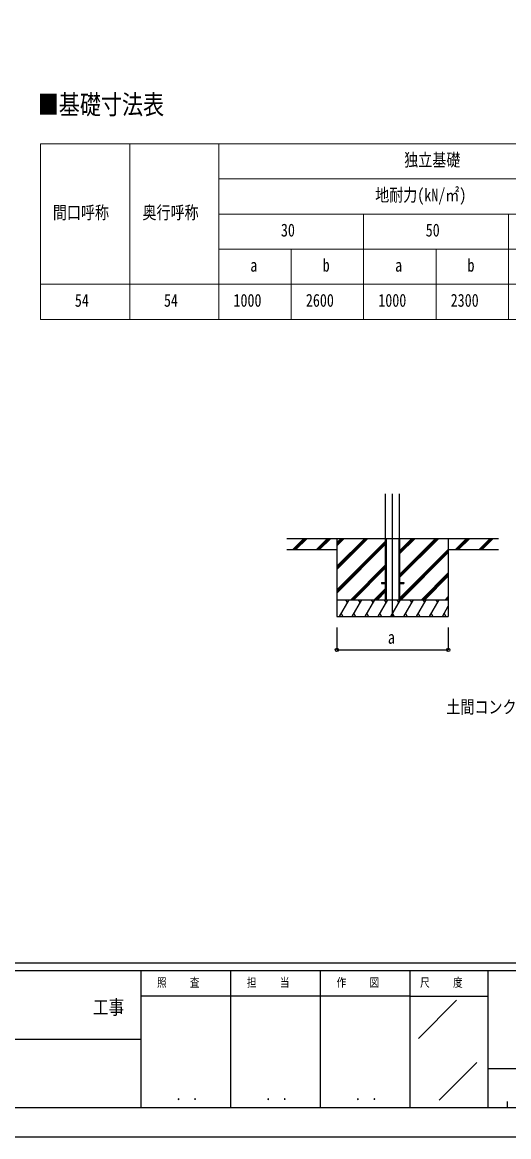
# Model space of a CAD drawing. Units: millimetres, scale not verified. Extents: x -14718 to 14718, y -10395 to 10395.
# Drawn here: x 3468 to 7835, y -10395 to -398 of the extents above; entities that cross this region are included whole.
import ezdxf
from ezdxf.enums import TextEntityAlignment as Align

# ---------------------------------------------------------------- set-up
doc = ezdxf.new("R2010")
doc.units = ezdxf.units.MM
doc.header["$LTSCALE"] = 40
doc.layers.add('0-1_TABLE1', color=7, linetype='Continuous', lineweight=18)
for name, color, linetype in [('0-2_USER1', 3, 'Continuous'), ('0-3_YKK_12', 2, 'Continuous'), ('0-5_YKK_A1', 4, 'Continuous'), ('0-6_YKK_D', 6, 'Continuous'), ('0-7_YKK_ZWAK', 7, 'Continuous')]:
    doc.layers.add(name, color=color, linetype=linetype)
doc.styles.add('ＭＳ ゴシック', font='')
doc.styles.get('ＭＳ ゴシック').set_extended_font_data('MS Gothic')

msp = doc.modelspace()

# ---------------------------------------------------------------- linework, layer by layer
at = {"layer": '0-1_TABLE1'}
for p, q in [((3632.57, -1488.01), (13032.57, -1488.01)), ((3632.57, -1488.01), (3632.57, -3063.01)), ((4432.57, -1488.01), (4432.57, -3063.01)), ((5232.57, -1803.01), (13032.57, -1803.01)), ((5232.57, -2118.01), (13032.57, -2118.01)), ((5232.57, -2433.01), (13032.57, -2433.01)), ((5882.57, -2433.01), (5882.57, -3063.01)), ((7182.57, -2433.01), (7182.57, -3063.01)), ((3632.57, -3063.01), (13032.57, -3063.01))]:
    msp.add_line(p, q, dxfattribs=at)
for points in [[(5232.57, -1488.01), (5232.57, -2748.01), (5232.57, -3063.01)], [(6532.57, -2118.01), (6532.57, -2748.01), (6532.57, -3063.01)], [(7832.57, -2118.01), (7832.57, -2748.01), (7832.57, -3063.01)], [(3632.57, -2748.01), (5882.57, -2748.01), (6532.57, -2748.01), (7182.57, -2748.01), (7832.57, -2748.01), (8482.57, -2748.01), (9132.57, -2748.01), (9782.57, -2748.01), (10432.57, -2748.01), (11082.57, -2748.01), (11732.57, -2748.01), (12382.57, -2748.01), (13032.57, -2748.01)]]:
    msp.add_lwpolyline(points, dxfattribs=at)
at = {"layer": '0-3_YKK_12'}
msp.add_line((6792.57, -5727.45), (6792.57, -4627.45), dxfattribs=at)
at = {"layer": '0-5_YKK_A1'}
for p, q in [((6730.07, -5577.45), (6730.07, -4627.45)), ((6855.07, -5577.45), (6855.07, -4627.45)), ((5842.57, -5027.45), (6730.07, -5027.45)), ((5896.9, -5127.45), (5996.9, -5027.45)), ((5911.04, -5127.45), (6011.04, -5027.45)), ((5925.19, -5127.45), (6025.19, -5027.45)), ((6109.03, -5127.45), (6209.03, -5027.45)), ((6123.18, -5127.45), (6223.18, -5027.45)), ((6137.32, -5127.45), (6237.32, -5027.45)), ((6292.57, -5027.45), (6292.57, -5727.45)), ((6556.54, -5027.45), (6292.57, -5291.42)), ((6344.41, -5027.45), (6292.57, -5079.29)), ((6542.4, -5027.45), (6292.57, -5277.28)), ((6570.68, -5027.45), (6292.57, -5305.56)), ((6330.27, -5027.45), (6292.57, -5065.15)), ((6358.55, -5027.45), (6292.57, -5093.43)), ((6730.07, -5051.91), (6292.57, -5489.41)), ((6730.07, -5066.05), (6292.57, -5503.55)), ((6730.07, -5080.2), (6292.57, -5517.7)), ((6730.07, -5027.45), (6855.07, -5027.45)), ((6731.77, -5027.45), (6731.77, -5577.45)), ((6735.27, -5027.45), (6735.27, -5577.45)), ((6849.87, -5027.45), (6849.87, -5577.45)), ((6853.37, -5027.45), (6853.37, -5577.45)), ((6855.07, -5027.45), (7742.57, -5027.45)), ((7192.94, -5027.45), (6855.07, -5365.32)), ((6980.81, -5027.45), (6855.07, -5153.19)), ((7178.8, -5027.45), (6855.07, -5351.18)), ((7207.08, -5027.45), (6855.07, -5379.46)), ((6966.66, -5027.45), (6855.07, -5139.04)), ((6994.95, -5027.45), (6855.07, -5167.33)), ((7292.57, -5027.45), (7292.57, -5727.45)), ((7456.59, -5027.45), (7356.59, -5127.45)), ((7470.73, -5027.45), (7370.73, -5127.45)), ((7484.87, -5027.45), (7384.87, -5127.45)), ((7668.72, -5027.45), (7568.72, -5127.45)), ((7682.86, -5027.45), (7582.86, -5127.45)), ((7697, -5027.45), (7597, -5127.45)), ((5842.57, -5127.45), (6292.57, -5127.45)), ((7292.57, -5125.81), (6855.07, -5563.31)), ((7292.57, -5139.95), (6855.07, -5577.45)), ((7292.57, -5154.09), (6869.21, -5577.45)), ((7292.57, -5127.45), (7742.57, -5127.45)), ((6730.07, -5264.04), (6416.66, -5577.45)), ((6730.07, -5278.19), (6430.81, -5577.45)), ((6730.07, -5292.33), (6444.95, -5577.45)), ((7292.57, -5337.94), (7053.06, -5577.45)), ((7292.57, -5352.08), (7067.2, -5577.45)), ((7292.57, -5366.22), (7081.34, -5577.45)), ((6730.07, -5476.18), (6628.8, -5577.45)), ((6730.07, -5490.32), (6642.94, -5577.45)), ((6692.57, -5422.95), (6692.57, -5431.95)), ((6692.57, -5422.95), (6730.07, -5422.95)), ((6692.57, -5431.95), (6730.07, -5431.95)), ((6855.07, -5422.95), (6892.57, -5422.95)), ((6855.07, -5431.95), (6892.57, -5431.95)), ((6892.57, -5422.95), (6892.57, -5431.95)), ((6292.57, -5577.45), (7292.57, -5577.45)), ((6315.69, -5727.45), (6402.29, -5577.45)), ((6387.29, -5603.43), (6372.29, -5577.45)), ((6431.16, -5727.45), (6517.76, -5577.45)), ((6502.76, -5603.43), (6487.76, -5577.45)), ((6546.63, -5727.45), (6633.23, -5577.45)), ((6618.23, -5603.43), (6603.23, -5577.45)), ((6730.07, -5504.46), (6657.08, -5577.45)), ((6662.1, -5727.45), (6748.7, -5577.45)), ((6733.7, -5603.43), (6718.7, -5577.45)), ((6777.57, -5727.45), (6864.17, -5577.45)), ((6849.17, -5603.43), (6834.17, -5577.45)), ((6893.04, -5727.45), (6979.64, -5577.45)), ((6964.64, -5603.43), (6949.64, -5577.45)), ((7008.51, -5727.45), (7095.11, -5577.45)), ((7065.11, -5577.45), (7080.11, -5603.43)), ((7123.98, -5727.45), (7210.58, -5577.45)), ((7180.58, -5577.45), (7195.58, -5603.43)), ((7292.57, -5550.07), (7265.19, -5577.45)), ((7292.57, -5564.21), (7279.33, -5577.45)), ((7239.45, -5727.45), (7292.57, -5635.44)), ((6292.57, -5727.45), (7292.57, -5727.45)), ((6330.69, -5701.47), (6345.69, -5727.45)), ((6446.16, -5701.47), (6461.16, -5727.45)), ((6561.63, -5701.47), (6576.63, -5727.45)), ((6677.1, -5701.47), (6692.1, -5727.45)), ((6792.57, -5701.47), (6807.57, -5727.45)), ((6908.04, -5701.47), (6923.04, -5727.45)), ((7023.51, -5701.47), (7038.51, -5727.45)), ((7138.98, -5701.47), (7153.98, -5727.45)), ((7254.45, -5701.47), (7269.45, -5727.45))]:
    msp.add_line(p, q, dxfattribs=at)
at = {"layer": '0-6_YKK_D'}
for p, q in [((6292.57, -5827.45), (6292.57, -6028.45)), ((7292.57, -5827.45), (7292.57, -6028.45)), ((6292.57, -6027.45), (7292.57, -6027.45))]:
    msp.add_line(p, q, dxfattribs=at)
for centre in [(6292.57, -6027.45), (7292.57, -6027.45)]:
    msp.add_circle(centre, 14.88, dxfattribs=at)
at = {"layer": '0-7_YKK_ZWAK'}
for p, q in [((13632.57, -8837.5), (-13667.43, -8837.5)), ((4532.57, -8907.5), (-17.43, -8907.5)), ((5337.57, -8907.5), (5337.57, -10132.5)), ((6142.57, -8907.5), (6142.57, -10132.5)), ((6947.57, -8907.5), (6947.57, -10132.5)), ((7647.57, -8907.5), (6947.57, -8907.5)), ((11261.32, -8907.5), (7647.57, -8907.5)), ((7647.57, -8907.5), (7647.57, -10132.5)), ((6947.57, -9135), (4532.57, -9135)), ((6947.57, -9135), (7647.57, -9135)), ((7024.87, -9514.02), (7367.63, -9171.25)), ((-17.43, -9520), (4532.57, -9520)), ((7212.35, -10065.96), (7549.12, -9729.19)), ((7647.57, -9782.5), (11261.32, -9782.5)), ((7822.57, -10080), (7822.57, -10132.5)), ((-17.43, -10132.5), (4532.57, -10132.5)), ((4532.57, -10132.5), (6947.57, -10132.5)), ((6947.57, -10132.5), (7647.57, -10132.5)), ((7647.57, -10132.5), (11261.32, -10132.5))]:
    msp.add_line(p, q, dxfattribs=at)
msp.add_lwpolyline([(-14717.5, -10395), (14717.5, -10395), (14717.5, 10395), (-14717.5, 10395)], close=True, dxfattribs=at)
msp.add_lwpolyline([(6947.57, -8907.5), (4532.57, -8907.5), (4532.57, -10132.5)], dxfattribs=at)

# ---------------------------------------------------------------- texts
at = {"layer": '0-1_TABLE1', "style": 'ＭＳ ゴシック', "width": 0.8}
for s, p in [('独立基礎', (6896.97, -1724.26)), ('地耐力(kN/㎡)', (6636.57, -2039.26)), ('間口呼称', (3742.77, -2196.76)), ('奥行呼称', (4546.97, -2196.76)), ('30', (5790.17, -2354.26)), ('50', (7090.17, -2354.26)), ('a', (5515.57, -2669.26)), ('b', (6165.57, -2669.26)), ('a', (6815.57, -2669.26)), ('b', (7465.57, -2669.26)), ('54', (3940.17, -2984.26)), ('54', (4740.17, -2984.26)), ('1000', (5364.37, -2984.26)), ('2600', (6014.37, -2984.26)), ('1000', (6664.37, -2984.26)), ('2300', (7314.37, -2984.26))]:
    msp.add_text(s, height=115.5, dxfattribs=at).set_placement(p, align=Align.BOTTOM_LEFT)
at = {"layer": '0-2_USER1', "style": 'ＭＳ ゴシック', "width": 0.8}
for s, height, p in [('■基礎寸法表', 173.2, (3607.29, -1274.81)), ('土間コンクリート考慮基礎の場合', 115.5, (7275.5, -6632.45))]:
    msp.add_text(s, height=height, dxfattribs=at).set_placement(p, align=Align.BOTTOM_LEFT)
at = {"layer": '0-6_YKK_D', "style": 'ＭＳ ゴシック', "width": 0.8}
msp.add_text('a', height=115.5, dxfattribs=at).set_placement((6750.57, -6007.45), align=Align.BOTTOM_LEFT)
at = {"layer": '0-7_YKK_ZWAK', "style": 'ＭＳ ゴシック', "width": 0.8}
for s, height, p in [('照     査', 76.98, (4677.47, -9073.75)), ('担     当', 76.98, (5485.27, -9073.75)), ('作     図', 76.98, (6290.27, -9073.75)), ('尺     度', 76.98, (7039.97, -9073.75)), ('工事', 128.3, (4103.17, -9336.13)), ('． ．', 90.71, (4847.5, -10095.23)), ('． ．', 90.71, (5652.5, -10095.23)), ('． ．', 90.71, (6457.5, -10095.23))]:
    msp.add_text(s, height=height, dxfattribs=at).set_placement(p, align=Align.BOTTOM_LEFT)

doc.saveas('drawing.dxf')
